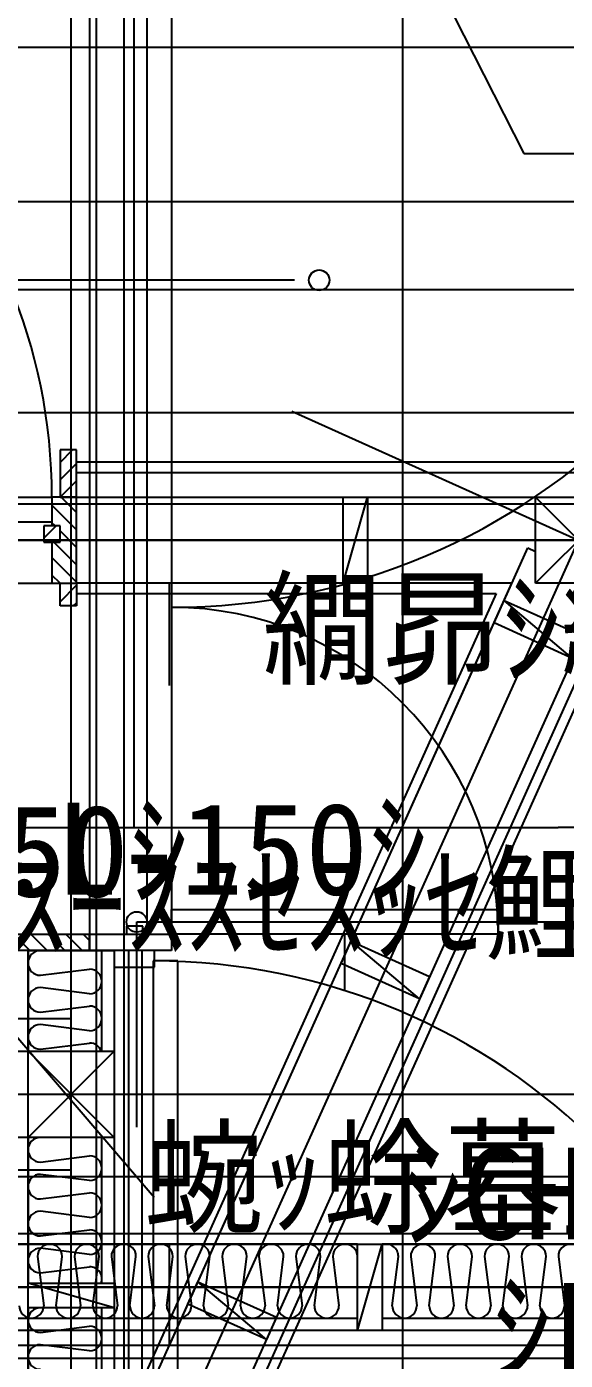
# Model space of a CAD drawing. Header units: metres. Extents: x 10908 to 27249, y 7268 to 22901.
# Drawn here: x 20984 to 21641, y 15931 to 17556 of the extents above; entities that cross this region are included whole.
import ezdxf

# ---------------------------------------------------------------- set-up
doc = ezdxf.new("R2010")
doc.units = ezdxf.units.M

msp = doc.modelspace()

# ---------------------------------------------------------------- linework, layer by layer
at = {"layer": '繝昴ｼ繝_1F'}
for p, q in [((21371.8, 16381.2), (21371.8, 16450)), ((21124.6, 16155), (21138.1, 16155))]:
    msp.add_line(p, q, dxfattribs=at)
at = {"layer": '繝繝ｼ繧ｿ 001_1F'}
for p, q in [((21038.1, 15219.8), (21038.1, 21590)), ((21371.8, 17830), (21590.2, 17401.2)), ((19025.7, 11083.1), (21884.1, 17435.1)), ((21590.2, 17401.2), (22850.2, 17401.2)), ((20259.7, 16580), (21631.8, 16580)), ((21656.8, 16580), (21631.8, 16580)), ((18714.8, 16255), (21371.8, 16255))]:
    msp.add_line(p, q, dxfattribs=at)
at = {"layer": '繝繝ｼ繧ｿ 001_2F'}
for p, q in [((19756.7, 12707.6), (21884.1, 17435.1)), ((21307.4, 17087.3), (23265.3, 16206.2)), ((26367.5, 16930), (11375, 16930)), ((20259.7, 16580), (21631.8, 16580)), ((21656.8, 16580), (21631.8, 16580))]:
    msp.add_line(p, q, dxfattribs=at)
at = {"layer": '繝繝ｼ繧ｿ 001_R'}
for p, q in [((21114.7, 17730.7), (21114.7, 16580)), ((24115, 17530), (19202.5, 17530)), ((21081.3, 15651.1), (21884.1, 17435.1)), ((23887.5, 16930), (19354.7, 16930)), ((20539.4, 16829.8), (21139.4, 16129.8)), ((24115, 16020), (19337.5, 16020))]:
    msp.add_line(p, q, dxfattribs=at)
at = {"layer": '蜀螢∽ｻ穂ｸ_2F'}
for p, q in [((22593.3, 17025), (21044.7, 17025)), ((21044.7, 17012.5), (22601.4, 17012.5)), ((21556.3, 16865), (21010.5, 15652.1)), ((21044.7, 16865), (21556.3, 16865)), ((21698.1, 16857.3), (21192.1, 15732.8)), ((21208.6, 15739.1), (21704.2, 16840.4))]:
    msp.add_line(p, q, dxfattribs=at)
at = {"layer": '蜀螢∽ｻ穂ｸ_R'}
msp.add_line((22203.2, 16085), (19699.7, 16085), dxfattribs=at)
at = {"layer": '螟門｣∽ｻ穂ｸ_1F'}
for p, q in [((21108.6, 15625.5), (21108.6, 16430)), ((21124.6, 15662.5), (21124.6, 16430))]:
    msp.add_line(p, q, dxfattribs=at)
at = {"layer": '螟門｣∽ｻ穂ｸ_R'}
for p, q in [((19564.2, 15949.5), (22290.8, 15949.5)), ((19548.2, 15933.5), (22301.1, 15933.5))]:
    msp.add_line(p, q, dxfattribs=at)
at = {"layer": '螢_1F'}
for p, q in [((20985.6, 16430), (21090.6, 16430)), ((20985.6, 16307.5), (20985.6, 16430)), ((21090.6, 16430), (21090.6, 16307.5)), ((20180.6, 16307.5), (20985.6, 16307.5)), ((20985.6, 16202.5), (20180.6, 16202.5)), ((20985.6, 15607.5), (20985.6, 16202.5)), ((21090.6, 16202.5), (21090.6, 15607.5)), ((20985.6, 15995), (20985.6, 16025)), ((20985.6, 16025), (21090.6, 16025)), ((21090.6, 15995), (20985.6, 16025)), ((21090.6, 16025), (21090.6, 15995)), ((21090.6, 15995), (20985.6, 15995))]:
    msp.add_line(p, q, dxfattribs=at)
at = {"layer": '螢_2F'}
for p, q in [((21044.7, 16877.5), (21044.7, 16982.5)), ((21044.7, 16982.5), (21604.3, 16982.5)), ((21369.7, 16877.5), (21369.7, 16982.5)), ((21369.7, 16982.5), (21399.7, 16982.5)), ((21369.7, 16877.5), (21399.7, 16982.5)), ((21399.7, 16982.5), (21399.7, 16877.5)), ((21076.5, 15768.4), (21595, 16920.6)), ((21595, 16920.6), (21604.3, 16916.4)), ((21575.6, 16877.5), (21044.7, 16877.5)), ((21690.8, 16877.5), (21172.3, 15725.3)), ((21399.7, 16877.5), (21369.7, 16877.5)), ((21553.9, 16829.2), (21566.2, 16856.6)), ((21566.2, 16856.6), (21662, 16813.5)), ((21649.6, 16786.1), (21566.2, 16856.6)), ((21649.6, 16786.1), (21553.9, 16829.2)), ((21367.2, 16414.3), (21379.5, 16441.7)), ((21379.5, 16441.7), (21475.2, 16398.6)), ((21462.9, 16371.2), (21379.5, 16441.7)), ((21462.9, 16371.2), (21367.2, 16414.3)), ((21475.2, 16398.6), (21462.9, 16371.2)), ((21180.5, 15999.4), (21192.8, 16026.7)), ((21192.8, 16026.7), (21288.5, 15983.7)), ((21276.2, 15956.3), (21192.8, 16026.7)), ((21276.2, 15956.3), (21180.5, 15999.4)), ((21288.5, 15983.7), (21276.2, 15956.3))]:
    msp.add_line(p, q, dxfattribs=at)
at = {"layer": '螢_R'}
for p, q in [((19582.2, 16072.5), (22279.1, 16072.5)), ((21387.2, 15967.5), (21387.2, 16072.5)), ((21387.2, 16072.5), (21417.2, 16072.5)), ((21387.2, 15967.5), (21417.2, 16072.5)), ((21417.2, 16072.5), (21417.2, 15967.5)), ((22279.1, 15967.5), (19582.2, 15967.5)), ((21417.2, 15967.5), (21387.2, 15967.5))]:
    msp.add_line(p, q, dxfattribs=at)
at = {"layer": '蟒ｺ蜈ｷ(譛ｨ陬ｽ謌ｸ)_2F'}
for p, q in [((21024.7, 17040), (21024.7, 16982.5)), ((21044.7, 17040), (21024.7, 17040)), ((21024.7, 17024.8), (21039.9, 17040)), ((21044.7, 16982.5), (21044.7, 17040)), ((21024.7, 17003.6), (21044.7, 17023.6)), ((21024.8, 16982.5), (21044.7, 17002.4)), ((20344.7, 16982.5), (21014.7, 16982.5)), ((21014.7, 16982.5), (21014.7, 16947.5)), ((21044.7, 16982.5), (21014.7, 16982.5)), ((21024.7, 16982.5), (21044.7, 16982.5)), ((21044.7, 16963.7), (21025.9, 16982.5)), ((21044.7, 16877.5), (21044.7, 16982.5)), ((21044.7, 16942.5), (21014.7, 16972.5)), ((20344.7, 16952.5), (21014.7, 16952.5)), ((21004.7, 16932.4), (21019.8, 16947.5)), ((21024.7, 16947.5), (21004.7, 16947.5)), ((21004.7, 16947.5), (21004.7, 16927.5)), ((21018.5, 16947.5), (21014.7, 16951.3)), ((21024.7, 16927.5), (21024.7, 16947.5)), ((21021, 16927.5), (21024.7, 16931.2)), ((21044.7, 16921.3), (21024.7, 16941.3)), ((21004.7, 16927.5), (21024.7, 16927.5)), ((21014.7, 16927.5), (21014.7, 16877.5)), ((21044.7, 16900), (21017.2, 16927.5)), ((21044.7, 16878.8), (21014.7, 16908.8)), ((21024.8, 16877.5), (21014.7, 16887.6)), ((20344.7, 16877.5), (21014.7, 16877.5)), ((21014.7, 16877.5), (21044.7, 16877.5)), ((21024.7, 16850), (21024.7, 16877.5)), ((21024.7, 16877.5), (21044.7, 16877.5)), ((21024.7, 16876.3), (21025.9, 16877.5)), ((21024.7, 16855.1), (21044.7, 16875.1)), ((21044.7, 16877.5), (21044.7, 16850)), ((21044.7, 16850), (21024.7, 16850)), ((21040.8, 16850), (21044.7, 16853.9))]:
    msp.add_line(p, q, dxfattribs=at)
msp.add_arc((20344.7, 16982.5), 670, 0, 90, dxfattribs=at)
at = {"layer": '蟒ｺ蜈ｷ(驥大ｱ樊虻)_1F'}
for p, q in [((21060.6, 17645), (21060.6, 16450)), ((21130.6, 17645), (21130.6, 16450)), ((21160.6, 17645), (21160.6, 16450)), ((21310.6, 17246.7), (20910.6, 17246.7)), ((21160.6, 16450), (21160.6, 16480)), ((21160.6, 16480), (21558.9, 16480)), ((21558.9, 16480), (21558.9, 16450)), ((21105.6, 16460), (21105.6, 16450)), ((21125.6, 16460), (21105.6, 16460)), ((21118.1, 16215), (21118.1, 16465)), ((21118.1, 16465), (21143.1, 16465)), ((21125.6, 16450), (21125.6, 16460)), ((21143.1, 16465), (21903.1, 16465)), ((20958.1, 16450), (21060.6, 16450)), ((20967.9, 16450), (20987.9, 16430)), ((20989.1, 16450), (21009.1, 16430)), ((21010.3, 16450), (21030.3, 16430)), ((21031.6, 16450), (21051.6, 16430)), ((21052.8, 16450), (21060.6, 16442.2)), ((21060.6, 16430), (21060.6, 16450)), ((21060.6, 16450), (21160.6, 16450)), ((21060.6, 16450), (21060.6, 16430)), ((21105.6, 16450), (21125.6, 16450)), ((21160.6, 16450), (21160.6, 16430)), ((21558.9, 16450), (21160.6, 16450)), ((21060.6, 16430), (20958.1, 16430)), ((21160.6, 16430), (21060.6, 16430)), ((21139.6, 16430), (21090.6, 16430)), ((21090.6, 16430), (21090.6, 16410)), ((21139.6, 16410), (21139.6, 16430)), ((21090.6, 16410), (21139.6, 16410)), ((21168.1, 16417.5), (21138.1, 16417.5)), ((21138.1, 16417.5), (21138.1, 15647.5)), ((21168.1, 15647.5), (21168.1, 16417.5)), ((21118.1, 16215), (21118.1, 16215))]:
    msp.add_line(p, q, dxfattribs=at)
for centre in [(21340.6, 17246.7), (21118.1, 16465)]:
    msp.add_circle(centre, 12.5, dxfattribs=at)
for centre, radius, start, end in [((21160.6, 17645), 796.7, -90, 0), ((21160.6, 16450), 398.3, 0, 90), ((21138.1, 15647.5), 770, 0, 90)]:
    msp.add_arc(centre, radius, start, end, dxfattribs=at)
at = {"layer": '譁ｭ辭ｱ譚_1F'}
for p, q in [((20985.6, 16430), (20985.6, 16307.5)), ((21075.6, 16430), (20985.6, 16430)), ((21075.6, 16307.5), (21075.6, 16430)), ((21000.6, 16400), (21060.6, 16407.5)), ((21060.6, 16377.5), (21000.6, 16385)), ((21000.6, 16355), (21060.6, 16362.5)), ((21060.6, 16332.5), (21000.6, 16340)), ((21000.6, 16310), (21060.6, 16317.5)), ((20985.6, 16307.5), (21075.6, 16307.5)), ((20985.6, 16202.5), (20985.6, 16025)), ((21075.6, 16202.5), (20985.6, 16202.5)), ((21075.6, 16025), (21075.6, 16202.5)), ((21000.6, 16172.5), (21060.6, 16180)), ((21060.6, 16150), (21000.6, 16157.5)), ((21000.6, 16127.5), (21060.6, 16135)), ((21060.6, 16105), (21000.6, 16112.5)), ((21000.6, 16082.5), (21060.6, 16090)), ((21060.6, 16060), (21000.6, 16067.5)), ((21000.6, 16037.5), (21060.6, 16045)), ((20985.6, 16025), (21075.6, 16025)), ((20985.6, 15995), (20985.6, 15607.5)), ((21075.6, 15995), (20985.6, 15995)), ((21075.6, 15607.5), (21075.6, 15995)), ((21000.6, 15965), (21060.6, 15972.5)), ((21060.6, 15942.5), (21000.6, 15950))]:
    msp.add_line(p, q, dxfattribs=at)
for centre, start, end in [((21000.6, 16415), 90, -90), ((21060.6, 16392.5), -90, 90), ((21000.6, 16370), 90, -90), ((21060.6, 16347.5), -90, 90), ((21000.6, 16325), 90, -90), ((21060.6, 16302.5), 19.4699, 90), ((21000.6, 16187.5), 90, -90), ((21060.6, 16165), -90, 90), ((21000.6, 16142.5), 90, -90), ((21060.6, 16120), -90, 90), ((21000.6, 16097.5), 90, -90), ((21060.6, 16075), -90, 90), ((21000.6, 16052.5), 90, -90), ((21060.6, 16030), -19.4699, 90), ((21000.6, 15980), 90, -90), ((21060.6, 15957.5), -90, 90), ((21000.6, 15935), 90, -90)]:
    msp.add_arc(centre, 15, start, end, dxfattribs=at)
at = {"layer": '譁ｭ辭ｱ譚_R'}
for p, q in [((21387.2, 16072.5), (20962.2, 16072.5)), ((21387.2, 15982.5), (21387.2, 16072.5)), ((21842.2, 16072.5), (21417.2, 16072.5)), ((21417.2, 16072.5), (21417.2, 15982.5)), ((20997.2, 16057.5), (21004.7, 15997.5)), ((21019.7, 15997.5), (21027.2, 16057.5)), ((21042.2, 16057.5), (21049.7, 15997.5)), ((21064.7, 15997.5), (21072.2, 16057.5)), ((21087.2, 16057.5), (21094.7, 15997.5)), ((21109.7, 15997.5), (21117.2, 16057.5)), ((21132.2, 16057.5), (21139.7, 15997.5)), ((21154.7, 15997.5), (21162.2, 16057.5)), ((21177.2, 16057.5), (21184.7, 15997.5)), ((21199.7, 15997.5), (21207.2, 16057.5)), ((21222.2, 16057.5), (21229.7, 15997.5)), ((21244.7, 15997.5), (21252.2, 16057.5)), ((21267.2, 16057.5), (21274.7, 15997.5)), ((21289.7, 15997.5), (21297.2, 16057.5)), ((21312.2, 16057.5), (21319.7, 15997.5)), ((21334.7, 15997.5), (21342.2, 16057.5)), ((21357.2, 16057.5), (21364.7, 15997.5)), ((21429.7, 15997.5), (21437.2, 16057.5)), ((21452.2, 16057.5), (21459.7, 15997.5)), ((21474.7, 15997.5), (21482.2, 16057.5)), ((21497.2, 16057.5), (21504.7, 15997.5)), ((21519.7, 15997.5), (21527.2, 16057.5)), ((21542.2, 16057.5), (21549.7, 15997.5)), ((21564.7, 15997.5), (21572.2, 16057.5)), ((21587.2, 16057.5), (21594.7, 15997.5)), ((21609.7, 15997.5), (21617.2, 16057.5)), ((21632.2, 16057.5), (21639.7, 15997.5)), ((20962.2, 15982.5), (21387.2, 15982.5)), ((21417.2, 15982.5), (21842.2, 15982.5))]:
    msp.add_line(p, q, dxfattribs=at)
for centre, start, end in [((21012.2, 16057.5), 0, 180), ((21057.2, 16057.5), 0, 180), ((21102.2, 16057.5), 0, 180), ((21147.2, 16057.5), 0, 180), ((21192.2, 16057.5), 0, 180), ((21237.2, 16057.5), 0, 180), ((21282.2, 16057.5), 0, 180), ((21327.2, 16057.5), 0, 180), ((21372.2, 16057.5), 0, 180), ((21422.2, 16057.5), 0, 109.4712), ((21467.2, 16057.5), 0, 180), ((21512.2, 16057.5), 0, 180), ((21557.2, 16057.5), 0, 180), ((21602.2, 16057.5), 0, 180), ((21647.2, 16057.5), 0, 180), ((20989.7, 15997.5), 180, 0), ((21034.7, 15997.5), 180, 0), ((21079.7, 15997.5), 180, 0), ((21124.7, 15997.5), 180, 0), ((21169.7, 15997.5), 180, 0), ((21214.7, 15997.5), 180, 0), ((21259.7, 15997.5), 180, 0), ((21304.7, 15997.5), 180, 0), ((21349.7, 15997.5), 180, 0), ((21444.7, 15997.5), 180, 0), ((21489.7, 15997.5), 180, 0), ((21534.7, 15997.5), 180, 0), ((21579.7, 15997.5), 180, 0), ((21624.7, 15997.5), 180, 0)]:
    msp.add_arc(centre, 15, start, end, dxfattribs=at)
at = {"layer": '譟ｱ_1F'}
for p, q in [((20985.6, 16202.5), (20985.6, 16307.5)), ((20985.6, 16307.5), (21090.6, 16307.5)), ((21090.6, 16202.5), (20985.6, 16307.5)), ((20985.6, 16202.5), (21090.6, 16307.5)), ((21090.6, 16307.5), (21090.6, 16202.5)), ((21090.6, 16202.5), (20985.6, 16202.5))]:
    msp.add_line(p, q, dxfattribs=at)
at = {"layer": '譟ｱ_2F'}
for p, q in [((21604.3, 16877.5), (21604.3, 16982.5)), ((21604.3, 16982.5), (21709.3, 16982.5)), ((21709.3, 16877.5), (21604.3, 16982.5)), ((21604.3, 16877.5), (21709.3, 16982.5)), ((21709.3, 16877.5), (21604.3, 16877.5))]:
    msp.add_line(p, q, dxfattribs=at)
at = {"layer": '豌ｴ蟷ｳ髱｢_2F'}
for p, q in [((21157.5, 16877.5), (21157.5, 16753.2)), ((21157.5, 15948.4), (21575.6, 16877.5)), ((21575.6, 16877.5), (21157.5, 16877.5)), ((21157.5, 16877.5), (21157.5, 16753.2)), ((21157.5, 15948.4), (21575.6, 16877.5)), ((21575.6, 16877.5), (21157.5, 16877.5)), ((21157.5, 16877.5), (21157.5, 16753.2)), ((21157.5, 15948.4), (21575.6, 16877.5)), ((21575.6, 16877.5), (21157.5, 16877.5)), ((21157.5, 16073.2), (21157.5, 15948.4)), ((21157.5, 16073.2), (21157.5, 15948.4)), ((21157.5, 16073.2), (21157.5, 15948.4))]:
    msp.add_line(p, q, dxfattribs=at)
at = {"layer": '閠仙鴨螢_1F'}
for p, q in [((20128.1, 16347.5), (21038.1, 16347.5)), ((20128.1, 16347.5), (21038.1, 16347.5)), ((21038.1, 16162.5), (20128.1, 16162.5)), ((21038.1, 16162.5), (20128.1, 16162.5))]:
    msp.add_line(p, q, dxfattribs=at)
at = {"layer": '騾壹ｊ闃ｯ_1F'}
for p, q in [((21038.1, 9325), (21038.1, 22205)), ((21069.2, 10010), (21069.2, 22205)), ((21102.9, 9325), (21102.9, 22205)), ((21442.7, 10010), (21442.7, 22205)), ((13514.7, 17342.4), (24358.1, 17342.4)), ((13514.7, 17235.6), (24358.1, 17235.6)), ((13953.4, 17085.6), (24358.1, 17085.6)), ((13801.7, 16974.5), (24358.1, 16974.5)), ((13514.7, 16930), (24358.1, 16930)), ((13514.7, 16255), (24358.1, 16255)), ((13514.7, 16155), (24358.1, 16155)), ((13514.7, 16020), (24358.1, 16020))]:
    msp.add_line(p, q, dxfattribs=at)
at = {"layer": '騾壹ｊ闃ｯ_2F'}
for p, q in [((21038.1, 9325), (21038.1, 22205)), ((21069.2, 10010), (21069.2, 22205)), ((21102.9, 9325), (21102.9, 22205)), ((21442.7, 10010), (21442.7, 22205)), ((13514.7, 17342.4), (24358.1, 17342.4)), ((13514.7, 17235.6), (24358.1, 17235.6)), ((13953.4, 17085.6), (24358.1, 17085.6)), ((13801.7, 16974.5), (24358.1, 16974.5)), ((13514.7, 16930), (24358.1, 16930)), ((13514.7, 16255), (24358.1, 16255)), ((13514.7, 16155), (24358.1, 16155)), ((13514.7, 16020), (24358.1, 16020))]:
    msp.add_line(p, q, dxfattribs=at)
at = {"layer": '騾壹ｊ闃ｯ_R'}
for p, q in [((21038.1, 9325), (21038.1, 22205)), ((21069.2, 10010), (21069.2, 22205)), ((21102.9, 9325), (21102.9, 22205)), ((21442.7, 10010), (21442.7, 22205)), ((13514.7, 17342.4), (24358.1, 17342.4)), ((13514.7, 17235.6), (24358.1, 17235.6)), ((13953.4, 17085.6), (24358.1, 17085.6)), ((13801.7, 16974.5), (24358.1, 16974.5)), ((13514.7, 16930), (24358.1, 16930)), ((13514.7, 16255), (24358.1, 16255)), ((13514.7, 16155), (24358.1, 16155)), ((13514.7, 16020), (24358.1, 16020))]:
    msp.add_line(p, q, dxfattribs=at)

# ---------------------------------------------------------------- texts
at = {"layer": '繝繝ｼ繧ｿ 001_1F'}
for s, height, p in [('繝昴ｼ繝ｼGL+210ｼ', 112, (21271.4, 16766.1)), ('蠑丞床ｼF.L-150ｼ', 112, (20357, 16498.2)), ('ｼF.L-350ｼ', 112, (20502.1, 16495.8)), ('蜿ｯ蜍墓｣6譫', 80, (20357.5, 15915.7))]:
    msp.add_text(s, height=height, dxfattribs=at).set_placement(p)
at = {"layer": '繝繝ｼ繧ｿ 001_2F'}
for s, p in [('ｽｷｾ橸ｽｬｾ暦ｾ假ｽｰｽｽｾｽｯｾ鯉ｾ', (20013.4, 16431.2)), ('蜿ｯ蜍墓｣3譫', (21127.2, 16098.2))]:
    msp.add_text(s, height=112, dxfattribs=at).set_placement(p)
at = {"layer": '繝繝ｼ繧ｿ 001_R'}
msp.add_text('ｽｷｾ橸ｽｬｾ暦ｾ假ｽｰｽｽｾｽｯｾ鯉ｾ', height=112, dxfattribs=at).set_placement((20013.4, 16431.2))
at = {"layer": '驛ｨ螻_1F'}
for s, p in [('ｼCH 2,850ｼ', (20163, 16993)), ('ｼFL -350ｼ', (20199.4, 16828))]:
    msp.add_text(s, height=112, dxfattribs=at).set_placement(p)
at = {"layer": '驛ｨ螻_2F'}
for s, p in [('ｼCH 2,500ｼ', (21441.8, 16078.2)), ('ｼFLﾂｱ0ｼ', (21551.1, 15913.2))]:
    msp.add_text(s, height=112, dxfattribs=at).set_placement(p)

doc.saveas('drawing.dxf')
